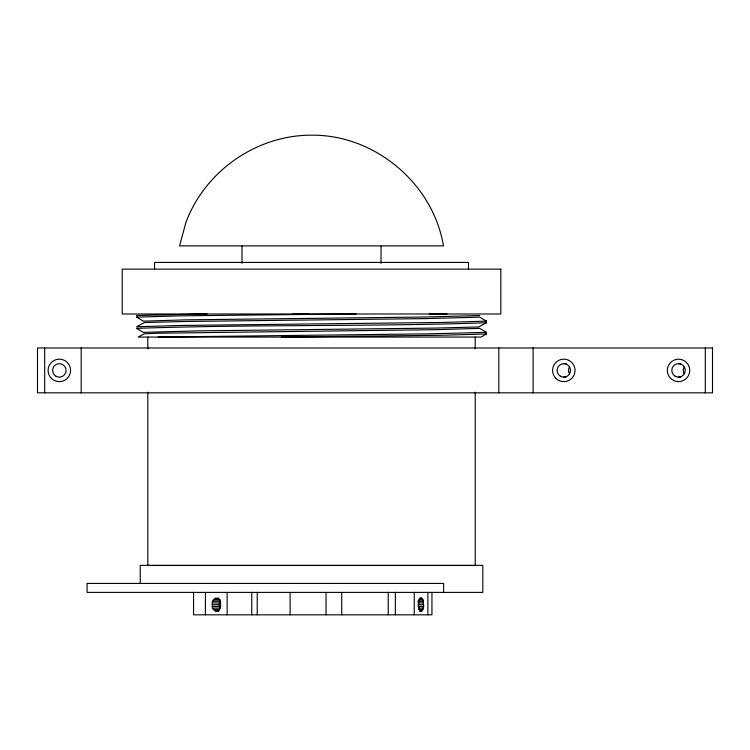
<?xml version="1.0" encoding="UTF-8"?>
<svg xmlns="http://www.w3.org/2000/svg" width="750" height="750" viewBox="0 0 750 750"><rect width="100%" height="100%" fill="white"/><g stroke="black" fill="none" stroke-linecap="round" stroke-linejoin="round"><path stroke-width="1.12" d="M475.219 392.128L475.219 565.491L147.825 565.491L147.825 392.128M475.219 348.788L475.219 337.069M423.656 606.431L422.981 599.897L421.828 598.144L420.487 598.144C417.806 601.716 417.806 607.641 420.487 611.213L422.447 610.528L423.656 606.431L417.938 606.431M212.306 604.678C210.994 596.447 221.85 596.447 220.538 604.678C221.85 612.909 210.994 612.909 212.306 604.678L219.178 604.678L219.731 608.062L212.859 608.062M219.178 604.678L219.731 601.294L212.859 601.294M486.422 322.753L478.753 326.944L436.341 328.069L198.816 330.872L143.344 332.362L136.622 328.359C253.125 324.291 369.919 326.803 486.422 322.753L485.531 322.566M485.531 333.778L486.422 333.966L481.209 337.069L138.131 337.069L144.244 333.778L157.791 333.216L436.341 329.672L479.7 328.359L486.422 332.362L428.119 333.863L158.109 337.069M479.7 315.544L423.881 317.044L186.384 319.847L143.344 321.15L136.622 317.147L181.153 315.844L356.166 313.875M486.422 321.15L441.112 322.462L181.153 325.453L136.622 326.756L144.244 322.566L186.384 321.45L423.881 318.647L479.7 317.147L486.422 321.15L485.531 320.963M486.422 333.966L441.112 335.269L281.297 337.069M429.281 313.988L447.075 313.884M207.15 313.875L136.622 315.544L137.644 315.731M308.663 313.875L292.256 313.988M563.812 363.675L566.1 363.675M678.534 363.675L680.822 363.675M563.812 377.128L566.1 377.128M678.534 377.128L680.822 377.128M215.353 598.144L218.794 598.144M419.541 598.144L421.828 598.144M214.359 598.819L218.944 598.819M420.159 598.819L422.447 598.819M213.506 599.897L220.388 599.897M418.416 599.897L422.981 599.897M417.675 601.294L423.394 601.294M212.447 602.925L219.319 602.925M417.938 602.925L423.656 602.925M418.022 604.678L423.741 604.678M212.447 606.431L219.319 606.431M418.819 608.062L423.394 608.062M213.506 609.459L219.234 609.459M418.416 609.459L422.981 609.459M214.359 610.528L218.944 610.528M420.159 610.528L422.447 610.528M215.353 611.213L218.794 611.213M419.541 611.213L421.828 611.213M216.422 611.438L218.709 611.438M159.759 337.031L169.678 337.069M136.622 317.147L137.644 317.334M136.622 328.359L137.644 328.547M485.531 332.175L486.422 332.362M705.3 347.981L705.3 392.831M533.109 347.981L533.109 392.831M498.816 347.981L498.816 392.831M468.488 269.137L468.488 262.416L154.556 262.416L154.556 269.137M443.616 592.397L443.616 583.425L87.066 583.425L87.066 592.397L482.812 592.397L482.812 565.35L140.231 565.35L140.231 583.378M431.944 592.397L431.944 614.822L193.556 614.822L193.556 592.397M427.894 592.397L427.894 614.822M414.244 592.397L414.244 614.822M395.353 592.397L395.353 614.822M388.238 592.397L388.238 614.822M381.038 246.178L381.038 263.372M341.728 592.397L341.728 614.822M326.025 592.397L326.025 614.822M290.109 592.397L290.109 614.822M257.213 592.397L257.213 614.822M251.756 592.397L251.756 614.822M242.006 246.178L242.006 263.372M227.137 592.397L227.137 614.822M205.425 592.397L205.425 614.822M147.825 337.069L147.825 348.788M81.188 347.981L81.188 392.831M44.681 347.981L44.681 392.831M569.438 373.762A6.731 6.731 0 0 1 569.438 367.041M684.169 373.762A6.731 6.731 0 0 1 684.169 367.041M185.644 223.322L179.597 245.878L443.447 245.878C433.106 183.506 374.747 134.531 311.522 135.178C256.472 134.972 204.281 171.525 185.644 223.322M500.831 269.137L122.222 269.137L122.222 313.988L500.831 313.988L500.831 269.137M712.5 347.981L37.5 347.981L37.5 392.831L712.5 392.831L712.5 347.981M560.447 376.228A6.731 6.731 0 0 0 570.534 370.406A6.731 6.731 0 0 0 560.447 364.575A6.731 6.731 0 0 0 560.447 376.228M675.169 376.228A6.731 6.731 0 0 0 685.256 370.406A6.731 6.731 0 0 0 675.169 364.575A6.731 6.731 0 0 0 675.169 376.228M55.978 376.228A6.731 6.731 0 0 0 66.075 370.406A6.731 6.731 0 0 0 55.978 364.575A6.731 6.731 0 0 0 55.978 376.228M555.853 378.356A11.25 11.25 0 0 0 574.678 373.312A11.25 11.25 0 0 0 560.897 359.541A11.25 11.25 0 0 0 555.853 378.356M670.603 378.328A11.213 11.213 0 0 0 689.363 373.303A11.213 11.213 0 0 0 675.628 359.578A11.213 11.213 0 0 0 670.603 378.328M51.384 378.356A11.25 11.25 0 0 0 70.209 373.312A11.25 11.25 0 0 0 56.428 359.541A11.25 11.25 0 0 0 51.384 378.356"/></g></svg>
